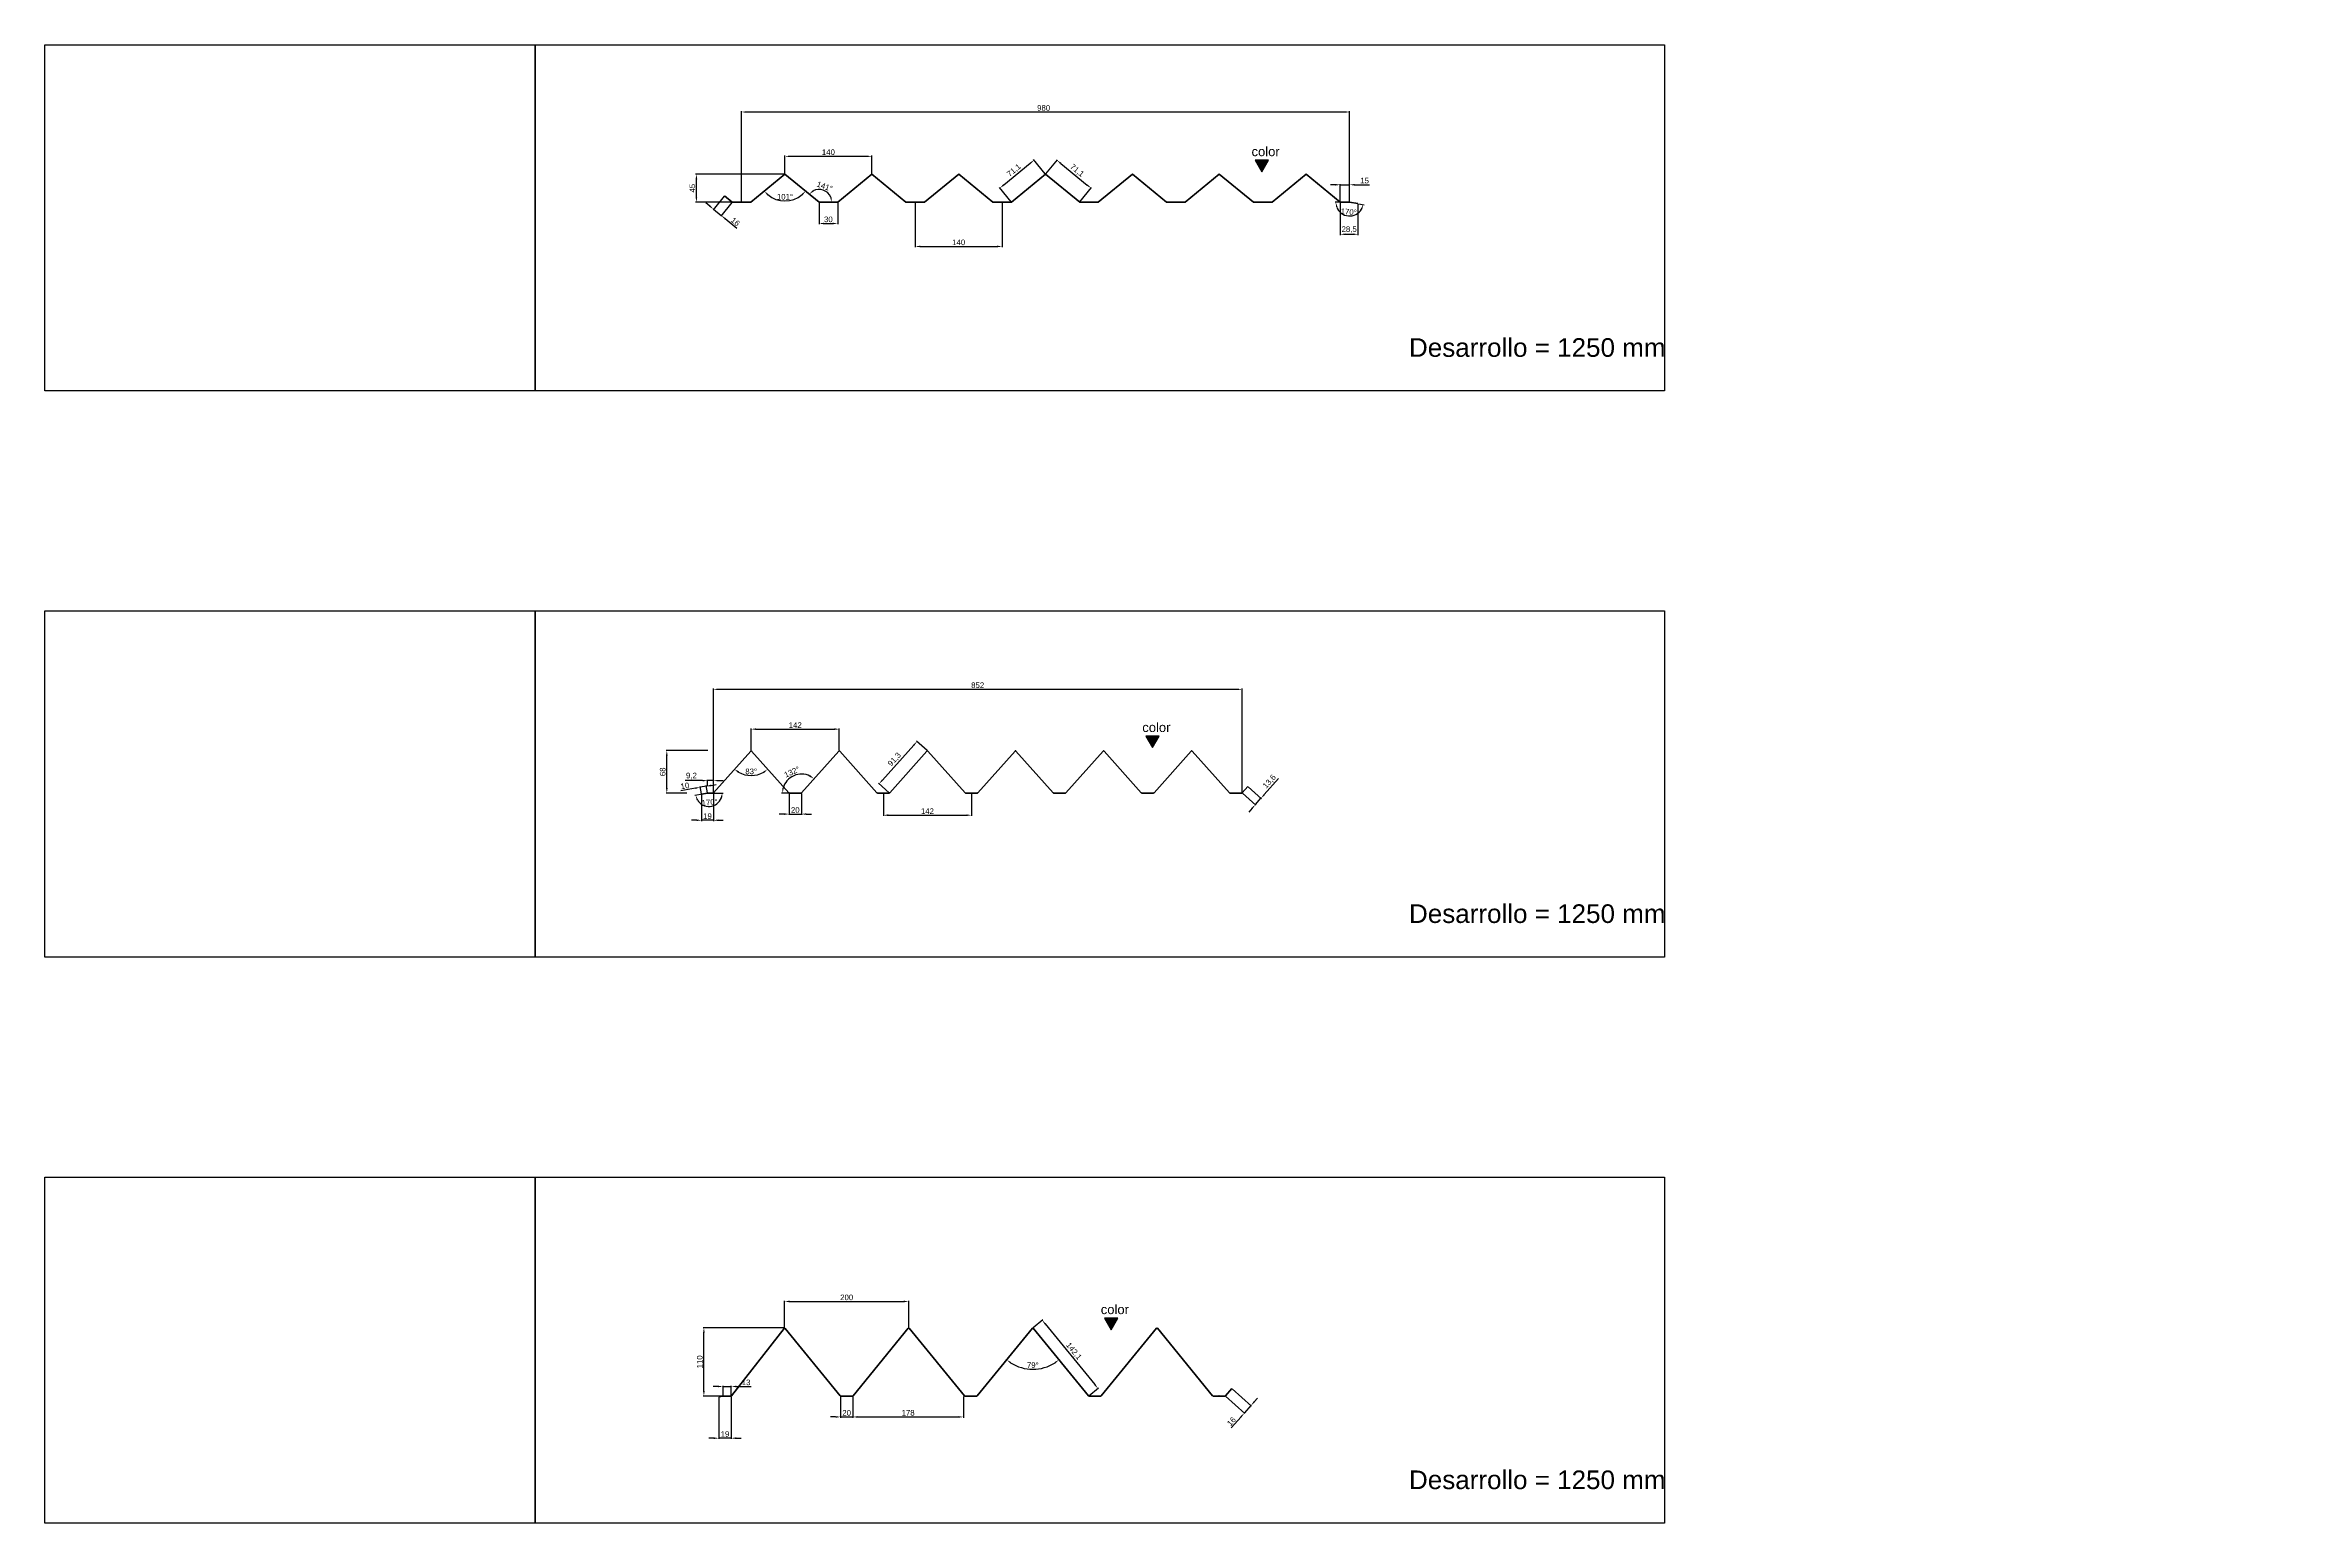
# Model space of a CAD drawing. Header units: millimetres. Extents: x 4334 to 41995838936, y 18500 to 30334.
# Drawn here: x 4337 to 7944, y 26107 to 28488 of the extents above; entities that cross this region are included whole.
import ezdxf

# ---------------------------------------------------------------- set-up
doc = ezdxf.new("R2010")
doc.units = ezdxf.units.MM
doc.layers.add('ANOTACIONES', color=7, linetype='Continuous', plot=False)
doc.layers.add('COTAS1', color=7, linetype='Continuous', lineweight=0)
doc.layers.add('FIBRA NEUTRA', color=1, linetype='Continuous', lineweight=40)
doc.layers.add('RECUADROS', color=253, linetype='Continuous')
doc.styles.get("Standard").update_dxf_attribs({"font": 'arial.ttf'})
doc.dimstyles.new('ISO-25', dxfattribs={"dimtxt": 9, "dimasz": 8, "dimexe": 1.25, "dimexo": 0.625, "dimgap": 2, "dimtad": 1, "dimdec": 1, "dimtxsty": 'Standard', "dimcen": 2.5, "dimadec": 0, "dimazin": 0, "dimtfac": 1, "dimtdec": 1, "dimtmove": 0, "dimatfit": 3, "dimfxl": 1, "dimarcsym": 0})

# ---------------------------------------------------------------- blocks, each defined once
blk = doc.blocks.new('*D88')
at = {"layer": 'COTAS1', "color": 0, "lineweight": -2, "transparency": 16777216}
for p, q in [((5529.2, 26422.7), (5529.2, 26465.6)), ((5537.2, 26464.3), (5721.2, 26464.3)), ((5729.2, 26422.7), (5729.2, 26465.6))]:
    blk.add_line(p, q, dxfattribs=at)
at = {"layer": 'COTAS1', "color": 0, "transparency": 16777216}
for points in [[(5537.2, 26465.7), (5537.2, 26463), (5529.2, 26464.3)], [(5721.2, 26465.7), (5721.2, 26463), (5729.2, 26464.3)]]:
    blk.add_solid(points, dxfattribs=at)
at = {"layer": 'Defpoints', "color": 0, "transparency": 16777216}
for p in [(5729.2, 26464.3), (5529.2, 26422), (5729.2, 26422)]:
    blk.add_point(p, dxfattribs=at)
at = {"layer": 'COTAS1', "color": 0, "transparency": 16777216, "insert": (5629.2, 26470.9), "char_height": 9, "attachment_point": 5}
blk.add_mtext('200', dxfattribs=at)
blk = doc.blocks.new('*D89')
at = {"layer": 'COTAS1', "color": 0, "lineweight": -2, "transparency": 16777216}
for p, q in [((5528.6, 26422), (5397.8, 26422)), ((5399.1, 26320), (5399.1, 26414)), ((5429.5, 26312), (5397.8, 26312))]:
    blk.add_line(p, q, dxfattribs=at)
at = {"layer": 'COTAS1', "color": 0, "transparency": 16777216}
for points in [[(5397.7, 26414), (5400.4, 26414), (5399.1, 26422)], [(5397.7, 26320), (5400.4, 26320), (5399.1, 26312)]]:
    blk.add_solid(points, dxfattribs=at)
at = {"layer": 'Defpoints', "color": 0, "transparency": 16777216}
for p in [(5399.1, 26422), (5529.2, 26422), (5430.1, 26312)]:
    blk.add_point(p, dxfattribs=at)
at = {"layer": 'COTAS1', "color": 0, "transparency": 16777216, "insert": (5392.5, 26367), "char_height": 9, "attachment_point": 5, "rotation": 90}
blk.add_mtext('110', dxfattribs=at)
blk = doc.blocks.new('*D90')
at = {"layer": 'COTAS1', "color": 0, "lineweight": -2, "transparency": 16777216}
for p, q in [((5619.2, 26311.4), (5619.2, 26277.1)), ((5639.2, 26311.4), (5639.2, 26277.1)), ((5611.2, 26278.4), (5603.2, 26278.4)), ((5619.2, 26278.4), (5639.2, 26278.4)), ((5647.2, 26278.4), (5655.2, 26278.4))]:
    blk.add_line(p, q, dxfattribs=at)
at = {"layer": 'COTAS1', "color": 0, "transparency": 16777216}
for points in [[(5611.2, 26279.7), (5611.2, 26277), (5619.2, 26278.4)], [(5647.2, 26279.7), (5647.2, 26277), (5639.2, 26278.4)]]:
    blk.add_solid(points, dxfattribs=at)
at = {"layer": 'Defpoints', "color": 0, "transparency": 16777216}
for p in [(5619.2, 26312), (5639.2, 26312), (5639.2, 26278.4)]:
    blk.add_point(p, dxfattribs=at)
at = {"layer": 'COTAS1', "color": 0, "transparency": 16777216, "insert": (5629.2, 26285), "char_height": 9, "attachment_point": 5}
blk.add_mtext('20', dxfattribs=at)
blk = doc.blocks.new('*D91')
at = {"layer": 'COTAS1', "color": 0, "lineweight": -2, "transparency": 16777216}
for p, q in [((5929.7, 26422.4), (5945.1, 26435.1)), ((5949.2, 26428.1), (6029.1, 26330.5)), ((6019.7, 26312.4), (6035.1, 26325.1))]:
    blk.add_line(p, q, dxfattribs=at)
at = {"layer": 'COTAS1', "color": 0, "transparency": 16777216}
for points in [[(5950.2, 26428.9), (5948.2, 26427.2), (5944.1, 26434.3)], [(6030.1, 26331.3), (6028, 26329.6), (6034.1, 26324.3)]]:
    blk.add_solid(points, dxfattribs=at)
at = {"layer": 'Defpoints', "color": 0, "transparency": 16777216}
for p in [(5929.2, 26422), (6019.2, 26312), (6034.1, 26324.3)]:
    blk.add_point(p, dxfattribs=at)
at = {"layer": 'COTAS1', "color": 0, "transparency": 16777216, "insert": (5994.9, 26384), "char_height": 9, "attachment_point": 5, "rotation": 309.2894}
blk.add_mtext('142,1', dxfattribs=at)
blk = doc.blocks.new('*D92')
at = {"layer": 'COTAS1', "color": 0, "lineweight": -2, "transparency": 16777216}
for p, q in [((6239.6, 26311.6), (6271, 26283.9)), ((6250.2, 26323.6), (6281.6, 26295.9)), ((6286, 26302.8), (6291.3, 26308.8)), ((6264.8, 26278.8), (6248.9, 26260.7)), ((6280.7, 26296.8), (6270.1, 26284.8))]:
    blk.add_line(p, q, dxfattribs=at)
at = {"layer": 'COTAS1', "color": 0, "transparency": 16777216}
for points in [[(6285, 26303.6), (6287, 26301.9), (6280.7, 26296.8)], [(6263.8, 26279.6), (6265.8, 26277.9), (6270.1, 26284.8)]]:
    blk.add_solid(points, dxfattribs=at)
at = {"layer": 'Defpoints', "color": 0, "transparency": 16777216}
for p in [(6239.2, 26312), (6249.8, 26324), (6270.1, 26284.8)]:
    blk.add_point(p, dxfattribs=at)
at = {"layer": 'COTAS1', "color": 0, "transparency": 16777216, "insert": (6249.3, 26271.1), "char_height": 9, "attachment_point": 5, "rotation": 48.589}
blk.add_mtext('16', dxfattribs=at)
blk = doc.blocks.new('*D93')
at = {"layer": 'COTAS1', "color": 0, "lineweight": -2, "transparency": 16777216}
blk.add_arc((5929.2, 26422), 66.8, 237.574, 302.426, dxfattribs=at)
at = {"layer": 'COTAS1', "color": 0, "transparency": 16777216}
for points in [[(5892.6, 26364.6), (5894.1, 26366.7), (5886.9, 26370.3)], [(5964.2, 26366.7), (5965.8, 26364.6), (5971.5, 26370.3)]]:
    blk.add_solid(points, dxfattribs=at)
at = {"layer": 'Defpoints', "color": 0, "transparency": 16777216}
for p in [(5929.2, 26422), (5929.2, 26422), (5914, 26357), (5839.2, 26312), (6019.2, 26312)]:
    blk.add_point(p, dxfattribs=at)
at = {"layer": 'COTAS1', "color": 0, "transparency": 16777216, "insert": (5929.2, 26361.8), "char_height": 9, "attachment_point": 5}
blk.add_mtext('79°', dxfattribs=at)
blk = doc.blocks.new('*D94')
at = {"layer": 'COTAS1', "color": 0, "lineweight": -2, "transparency": 16777216}
for p, q in [((5423.1, 26310.2), (5423.1, 26242.9)), ((5443.1, 26311.4), (5443.1, 26242.9)), ((5415.1, 26244.2), (5407.1, 26244.2)), ((5443.1, 26244.2), (5423.1, 26244.2)), ((5451.1, 26244.2), (5459.1, 26244.2))]:
    blk.add_line(p, q, dxfattribs=at)
at = {"layer": 'COTAS1', "color": 0, "transparency": 16777216}
for points in [[(5415.1, 26245.5), (5415.1, 26242.8), (5423.1, 26244.2)], [(5451.1, 26245.5), (5451.1, 26242.8), (5443.1, 26244.2)]]:
    blk.add_solid(points, dxfattribs=at)
at = {"layer": 'Defpoints', "color": 0, "transparency": 16777216}
for p in [(5423.1, 26310.8), (5443.1, 26312), (5423.1, 26244.2)]:
    blk.add_point(p, dxfattribs=at)
at = {"layer": 'COTAS1', "color": 0, "transparency": 16777216, "insert": (5433.1, 26250.8), "char_height": 9, "attachment_point": 5}
blk.add_mtext('19', dxfattribs=at)
blk = doc.blocks.new('*D277')
at = {"layer": 'COTAS1', "color": 0, "lineweight": -2, "transparency": 16777216}
for p, q in [((5422.1, 26327.4), (5414.1, 26327.4)), ((5430.1, 26312.7), (5430.1, 26328.7)), ((5430.1, 26327.4), (5443.1, 26327.4)), ((5443.1, 26312.7), (5443.1, 26328.7)), ((5451.1, 26327.4), (5475.1, 26327.4))]:
    blk.add_line(p, q, dxfattribs=at)
at = {"layer": 'COTAS1', "color": 0, "transparency": 16777216}
for points in [[(5422.1, 26328.7), (5422.1, 26326.1), (5430.1, 26327.4)], [(5451.1, 26328.7), (5451.1, 26326.1), (5443.1, 26327.4)]]:
    blk.add_solid(points, dxfattribs=at)
at = {"layer": 'Defpoints', "color": 0, "transparency": 16777216}
for p in [(5430.1, 26312), (5443.1, 26327.4), (5443.1, 26312)]:
    blk.add_point(p, dxfattribs=at)
at = {"layer": 'COTAS1', "color": 0, "transparency": 16777216, "insert": (5467.1, 26334), "char_height": 9, "attachment_point": 5}
blk.add_mtext('13', dxfattribs=at)
blk = doc.blocks.new('*D95')
at = {"layer": 'COTAS1', "color": 0, "lineweight": -2, "transparency": 16777216}
for p, q in [((5639.2, 26311.4), (5639.2, 26277.1)), ((5817.2, 26311.4), (5817.2, 26277.1)), ((5647.2, 26278.4), (5809.2, 26278.4))]:
    blk.add_line(p, q, dxfattribs=at)
at = {"layer": 'COTAS1', "color": 0, "transparency": 16777216}
for points in [[(5647.2, 26279.7), (5647.2, 26277), (5639.2, 26278.4)], [(5809.2, 26279.7), (5809.2, 26277), (5817.2, 26278.4)]]:
    blk.add_solid(points, dxfattribs=at)
at = {"layer": 'Defpoints', "color": 0, "transparency": 16777216}
for p in [(5639.2, 26312), (5817.2, 26312), (5817.2, 26278.4)]:
    blk.add_point(p, dxfattribs=at)
at = {"layer": 'COTAS1', "color": 0, "transparency": 16777216, "insert": (5728.2, 26285), "char_height": 9, "attachment_point": 5}
blk.add_mtext('178', dxfattribs=at)
blk = doc.blocks.new('*D96')
at = {"layer": 'COTAS1', "color": 0, "lineweight": -2, "transparency": 16777216}
for p, q in [((5475.3, 27352.2), (5475.3, 27387.4)), ((5483.3, 27386.1), (5609.3, 27386.1)), ((5617.3, 27352.2), (5617.3, 27387.4))]:
    blk.add_line(p, q, dxfattribs=at)
at = {"layer": 'COTAS1', "color": 0, "transparency": 16777216}
for points in [[(5483.3, 27387.5), (5483.3, 27384.8), (5475.3, 27386.1)], [(5609.3, 27387.5), (5609.3, 27384.8), (5617.3, 27386.1)]]:
    blk.add_solid(points, dxfattribs=at)
at = {"layer": 'Defpoints', "color": 0, "transparency": 16777216}
for p in [(5617.3, 27386.1), (5475.3, 27351.6), (5617.3, 27351.6)]:
    blk.add_point(p, dxfattribs=at)
at = {"layer": 'COTAS1', "color": 0, "transparency": 16777216, "insert": (5546.3, 27392.6), "char_height": 9, "attachment_point": 5}
blk.add_mtext('142', dxfattribs=at)
blk = doc.blocks.new('*D278')
at = {"layer": 'COTAS1', "color": 0, "lineweight": -2, "transparency": 16777216}
for p, q in [((5414.3, 27283.8), (5414.3, 27451.5)), ((6258.3, 27450.2), (5422.3, 27450.2)), ((6266.3, 27283.8), (6266.3, 27451.5))]:
    blk.add_line(p, q, dxfattribs=at)
at = {"layer": 'COTAS1', "color": 0, "transparency": 16777216}
for points in [[(5422.3, 27451.6), (5422.3, 27448.9), (5414.3, 27450.2)], [(6258.3, 27451.6), (6258.3, 27448.9), (6266.3, 27450.2)]]:
    blk.add_solid(points, dxfattribs=at)
at = {"layer": 'Defpoints', "color": 0, "transparency": 16777216}
for p in [(5414.3, 27450.2), (5414.3, 27283.2), (6266.3, 27283.2)]:
    blk.add_point(p, dxfattribs=at)
at = {"layer": 'COTAS1', "color": 0, "transparency": 16777216, "insert": (5840.3, 27456.8), "char_height": 9, "attachment_point": 5}
blk.add_mtext('852', dxfattribs=at)
blk = doc.blocks.new('*D97')
at = {"layer": 'COTAS1', "color": 0, "lineweight": -2, "transparency": 16777216}
for p, q in [((5536.3, 27282.6), (5536.3, 27248.1)), ((5556.3, 27282.6), (5556.3, 27248.1)), ((5528.3, 27249.3), (5520.3, 27249.3)), ((5536.3, 27249.3), (5556.3, 27249.3)), ((5564.3, 27249.3), (5572.3, 27249.3))]:
    blk.add_line(p, q, dxfattribs=at)
at = {"layer": 'COTAS1', "color": 0, "transparency": 16777216}
for points in [[(5528.3, 27250.7), (5528.3, 27248), (5536.3, 27249.3)], [(5564.3, 27250.7), (5564.3, 27248), (5556.3, 27249.3)]]:
    blk.add_solid(points, dxfattribs=at)
at = {"layer": 'Defpoints', "color": 0, "transparency": 16777216}
for p in [(5536.3, 27283.2), (5556.3, 27283.2), (5556.3, 27249.3)]:
    blk.add_point(p, dxfattribs=at)
at = {"layer": 'COTAS1', "color": 0, "transparency": 16777216, "insert": (5546.3, 27255.9), "char_height": 9, "attachment_point": 5}
blk.add_mtext('20', dxfattribs=at)
blk = doc.blocks.new('*D98')
at = {"layer": 'COTAS1', "color": 0, "lineweight": -2, "transparency": 16777216}
for p, q in [((5396.6, 27281.4), (5384.6, 27279.2)), ((5414.9, 27283.2), (5429.9, 27283.2))]:
    blk.add_line(p, q, dxfattribs=at)
blk.add_arc((5407.1, 27283.2), 21.6, 211.3605, 338.6395, dxfattribs=at)
at = {"layer": 'COTAS1', "color": 0, "transparency": 16777216}
for points in [[(5387.4, 27271.5), (5389.9, 27272.5), (5385.8, 27279.5)], [(5425.9, 27275.6), (5428.5, 27275.1), (5428.7, 27283.2)]]:
    blk.add_solid(points, dxfattribs=at)
at = {"layer": 'Defpoints', "color": 0, "transparency": 16777216}
for p in [(5397.3, 27281.5), (5407.1, 27283.2), (5407.1, 27283.2), (5414.3, 27283.2), (5398.6, 27263.4)]:
    blk.add_point(p, dxfattribs=at)
at = {"layer": 'COTAS1', "color": 0, "transparency": 16777216, "insert": (5408.4, 27268.3), "char_height": 9, "attachment_point": 5, "rotation": 5}
blk.add_mtext('170°', dxfattribs=at)
blk = doc.blocks.new('*D99')
at = {"layer": 'COTAS1', "color": 0, "lineweight": -2, "transparency": 16777216}
for p, q in [((5395.3, 27280.9), (5395.3, 27238.1)), ((5414.3, 27282.6), (5414.3, 27238.1)), ((5387.3, 27239.4), (5379.3, 27239.4)), ((5414.3, 27239.4), (5395.3, 27239.4)), ((5422.3, 27239.4), (5430.3, 27239.4))]:
    blk.add_line(p, q, dxfattribs=at)
at = {"layer": 'COTAS1', "color": 0, "transparency": 16777216}
for points in [[(5387.3, 27240.7), (5387.3, 27238.1), (5395.3, 27239.4)], [(5422.3, 27240.7), (5422.3, 27238.1), (5414.3, 27239.4)]]:
    blk.add_solid(points, dxfattribs=at)
at = {"layer": 'Defpoints', "color": 0, "transparency": 16777216}
for p in [(5395.3, 27281.5), (5414.3, 27283.2), (5395.3, 27239.4)]:
    blk.add_point(p, dxfattribs=at)
at = {"layer": 'COTAS1', "color": 0, "transparency": 16777216, "insert": (5404.8, 27246), "char_height": 9, "attachment_point": 5}
blk.add_mtext('19', dxfattribs=at)
blk = doc.blocks.new('*D100')
at = {"layer": 'COTAS1', "color": 0, "lineweight": -2, "transparency": 16777216}
for p, q in [((5737.2, 27360.2), (5686.9, 27304.2)), ((5758.8, 27351.5), (5741.6, 27367)), ((5697.8, 27283.6), (5680.6, 27299.1))]:
    blk.add_line(p, q, dxfattribs=at)
at = {"layer": 'COTAS1', "color": 0, "transparency": 16777216}
for points in [[(5736.2, 27361.1), (5738.2, 27359.3), (5742.5, 27366.1)], [(5685.9, 27305.1), (5687.9, 27303.3), (5681.5, 27298.2)]]:
    blk.add_solid(points, dxfattribs=at)
at = {"layer": 'Defpoints', "color": 0, "transparency": 16777216}
for p in [(5759.3, 27351.1), (5681.5, 27298.2), (5698.3, 27283.2)]:
    blk.add_point(p, dxfattribs=at)
at = {"layer": 'COTAS1', "color": 0, "transparency": 16777216, "insert": (5706.5, 27337.1), "char_height": 9, "attachment_point": 5, "rotation": 48.0631}
blk.add_mtext('91,3', dxfattribs=at)
blk = doc.blocks.new('*D101')
at = {"layer": 'COTAS1', "color": 0, "lineweight": -2, "transparency": 16777216}
for p, q in [((5688.3, 27282.6), (5688.3, 27246.3)), ((5830.3, 27282.6), (5830.3, 27246.3)), ((5696.3, 27247.5), (5822.3, 27247.5))]:
    blk.add_line(p, q, dxfattribs=at)
at = {"layer": 'COTAS1', "color": 0, "transparency": 16777216}
for points in [[(5696.3, 27248.9), (5696.3, 27246.2), (5688.3, 27247.5)], [(5822.3, 27248.9), (5822.3, 27246.2), (5830.3, 27247.5)]]:
    blk.add_solid(points, dxfattribs=at)
at = {"layer": 'Defpoints', "color": 0, "transparency": 16777216}
for p in [(5688.3, 27283.2), (5830.3, 27283.2), (5830.3, 27247.5)]:
    blk.add_point(p, dxfattribs=at)
at = {"layer": 'COTAS1', "color": 0, "transparency": 16777216, "insert": (5759.3, 27254), "char_height": 9, "attachment_point": 5}
blk.add_mtext('142', dxfattribs=at)
blk = doc.blocks.new('*D102')
at = {"layer": 'COTAS1', "color": 0, "lineweight": -2, "transparency": 16777216}
blk.add_arc((5475.3, 27351.6), 40.2, 239.6942, 300.3058, dxfattribs=at)
at = {"layer": 'COTAS1', "color": 0, "transparency": 16777216}
for points in [[(5454.2, 27315.8), (5455.8, 27318), (5448.5, 27321.6)], [(5494.8, 27318), (5496.3, 27315.8), (5502, 27321.6)]]:
    blk.add_solid(points, dxfattribs=at)
at = {"layer": 'Defpoints', "color": 0, "transparency": 16777216}
for p in [(5475.3, 27351.6), (5475.3, 27351.6), (5465.6, 27312.6), (5414.3, 27283.2), (5536.3, 27283.2)]:
    blk.add_point(p, dxfattribs=at)
at = {"layer": 'COTAS1', "color": 0, "transparency": 16777216, "insert": (5475.3, 27318), "char_height": 9, "attachment_point": 5}
blk.add_mtext('83°', dxfattribs=at)
blk = doc.blocks.new('*D103')
at = {"layer": 'COTAS1', "color": 0, "lineweight": -2, "transparency": 16777216}
blk.add_line((5535.6, 27283.2), (5524.4, 27283.2), dxfattribs=at)
blk.add_arc((5556.3, 27283.2), 30.6, 63.2921, 164.9809, dxfattribs=at)
at = {"layer": 'COTAS1', "color": 0, "transparency": 16777216}
for points in [[(5570.8, 27311.7), (5569.3, 27309.5), (5576.6, 27306.1)], [(5528, 27291), (5525.4, 27291.3), (5525.6, 27283.2)]]:
    blk.add_solid(points, dxfattribs=at)
at = {"layer": 'Defpoints', "color": 0, "transparency": 16777216}
for p in [(5617.3, 27351.6), (5555.1, 27313.8), (5536.3, 27283.2), (5556.3, 27283.2), (5556.3, 27283.2)]:
    blk.add_point(p, dxfattribs=at)
at = {"layer": 'COTAS1', "color": 0, "transparency": 16777216, "insert": (5541, 27317.2), "char_height": 9, "attachment_point": 5, "rotation": 24.1365}
blk.add_mtext('132°', dxfattribs=at)
blk = doc.blocks.new('*D104')
at = {"layer": 'COTAS1', "color": 0, "lineweight": -2, "transparency": 16777216}
for p, q in [((5405.7, 27351.6), (5338.1, 27351.6)), ((5339.3, 27291.2), (5339.3, 27343.6)), ((5371.6, 27283.2), (5338.1, 27283.2))]:
    blk.add_line(p, q, dxfattribs=at)
at = {"layer": 'COTAS1', "color": 0, "transparency": 16777216}
for points in [[(5338, 27343.6), (5340.7, 27343.6), (5339.3, 27351.6)], [(5338, 27291.2), (5340.7, 27291.2), (5339.3, 27283.2)]]:
    blk.add_solid(points, dxfattribs=at)
at = {"layer": 'Defpoints', "color": 0, "transparency": 16777216}
for p in [(5339.3, 27351.6), (5406.3, 27351.6), (5372.3, 27283.2)]:
    blk.add_point(p, dxfattribs=at)
at = {"layer": 'COTAS1', "color": 0, "transparency": 16777216, "insert": (5332.7, 27317.4), "char_height": 9, "attachment_point": 5, "rotation": 90}
blk.add_mtext('68', dxfattribs=at)
blk = doc.blocks.new('Color superior')
at = {"layer": 'ANOTACIONES'}
h = blk.add_hatch(color=256, dxfattribs=at)
h.dxf.hatch_style = 1
h.paths.add_polyline_path([(10.7, 18.6), (-10.7, 18.6), (0, 0)])
blk.add_lwpolyline([(0, 0), (10.7, 18.6), (-10.7, 18.6)], close=True, dxfattribs=at)
at = {"layer": 'ANOTACIONES', "insert": (-16.7, 40.1), "char_height": 15, "attachment_point": 1}
blk.add_mtext_dynamic_manual_height_columns('color', width=249.804, gutter_width=75, heights=[0], dxfattribs=at)
blk = doc.blocks.new('*D105')
at = {"layer": 'COTAS1', "color": 0, "lineweight": -2, "transparency": 16777216}
for p, q in [((5459.7, 28235.5), (5459.7, 28381.3)), ((5467.7, 28380.1), (6431.7, 28380.1)), ((6439.7, 28235.5), (6439.7, 28381.3))]:
    blk.add_line(p, q, dxfattribs=at)
at = {"layer": 'COTAS1', "color": 0, "transparency": 16777216}
for points in [[(5467.7, 28381.4), (5467.7, 28378.7), (5459.7, 28380.1)], [(6431.7, 28381.4), (6431.7, 28378.7), (6439.7, 28380.1)]]:
    blk.add_solid(points, dxfattribs=at)
at = {"layer": 'Defpoints', "color": 0, "transparency": 16777216}
for p in [(6439.7, 28380.1), (5459.7, 28234.9), (6439.7, 28234.9)]:
    blk.add_point(p, dxfattribs=at)
at = {"layer": 'COTAS1', "color": 0, "transparency": 16777216, "insert": (5946.6, 28386.6), "char_height": 9, "attachment_point": 5}
blk.add_mtext('980', dxfattribs=at)
blk = doc.blocks.new('*D106')
at = {"layer": 'COTAS1', "color": 0, "lineweight": -2, "transparency": 16777216}
for p, q in [((5529.7, 28280.5), (5529.7, 28310)), ((5537.7, 28308.7), (5661.7, 28308.7)), ((5669.7, 28280.5), (5669.7, 28310))]:
    blk.add_line(p, q, dxfattribs=at)
at = {"layer": 'COTAS1', "color": 0, "transparency": 16777216}
for points in [[(5537.7, 28310), (5537.7, 28307.4), (5529.7, 28308.7)], [(5661.7, 28310), (5661.7, 28307.4), (5669.7, 28308.7)]]:
    blk.add_solid(points, dxfattribs=at)
at = {"layer": 'Defpoints', "color": 0, "transparency": 16777216}
for p in [(5669.7, 28308.7), (5529.7, 28279.9), (5669.7, 28279.9)]:
    blk.add_point(p, dxfattribs=at)
at = {"layer": 'COTAS1', "color": 0, "transparency": 16777216, "insert": (5599.7, 28315.3), "char_height": 9, "attachment_point": 5}
blk.add_mtext('140', dxfattribs=at)
blk = doc.blocks.new('*D107')
at = {"layer": 'COTAS1', "color": 0, "lineweight": -2, "transparency": 16777216}
for p, q in [((5739.7, 28234.3), (5739.7, 28162.2)), ((5879.7, 28234.3), (5879.7, 28162.2)), ((5747.7, 28163.5), (5871.7, 28163.5))]:
    blk.add_line(p, q, dxfattribs=at)
at = {"layer": 'COTAS1', "color": 0, "transparency": 16777216}
for points in [[(5747.7, 28164.8), (5747.7, 28162.2), (5739.7, 28163.5)], [(5871.7, 28164.8), (5871.7, 28162.2), (5879.7, 28163.5)]]:
    blk.add_solid(points, dxfattribs=at)
at = {"layer": 'Defpoints', "color": 0, "transparency": 16777216}
for p in [(5739.7, 28234.9), (5879.7, 28234.9), (5879.7, 28163.5)]:
    blk.add_point(p, dxfattribs=at)
at = {"layer": 'COTAS1', "color": 0, "transparency": 16777216, "insert": (5809.7, 28170.1), "char_height": 9, "attachment_point": 5}
blk.add_mtext('140', dxfattribs=at)
blk = doc.blocks.new('*D108')
at = {"layer": 'COTAS1', "color": 0, "lineweight": -2, "transparency": 16777216}
blk.add_arc((5529.7, 28279.9), 43, 229.9635, 310.0365, dxfattribs=at)
at = {"layer": 'COTAS1', "color": 0, "transparency": 16777216}
for points in [[(5501.1, 28246), (5503, 28247.9), (5496.4, 28252.7)], [(5556.4, 28247.9), (5558.3, 28246), (5563, 28252.7)]]:
    blk.add_solid(points, dxfattribs=at)
at = {"layer": 'Defpoints', "color": 0, "transparency": 16777216}
for p in [(5529.7, 28279.9), (5529.7, 28279.9), (5474.7, 28234.9), (5517.2, 28238.8), (5584.7, 28234.9)]:
    blk.add_point(p, dxfattribs=at)
at = {"layer": 'COTAS1', "color": 0, "transparency": 16777216, "insert": (5529.7, 28243.5), "char_height": 9, "attachment_point": 5}
blk.add_mtext('101°', dxfattribs=at)
blk = doc.blocks.new('*D109')
at = {"layer": 'COTAS1', "color": 0, "lineweight": -2, "transparency": 16777216}
blk.add_arc((5584.7, 28234.9), 20.4, 22.5745, 118.1361, dxfattribs=at)
at = {"layer": 'COTAS1', "color": 0, "transparency": 16777216}
for points in [[(5575.9, 28251.9), (5574.2, 28254), (5568.9, 28247.8)], [(5604.9, 28243), (5602.3, 28242.5), (5605.1, 28234.9)]]:
    blk.add_solid(points, dxfattribs=at)
at = {"layer": 'Defpoints', "color": 0, "transparency": 16777216}
for p in [(5529.7, 28279.9), (5598.7, 28249.8), (5584.7, 28234.9), (5584.7, 28234.9), (5614.7, 28234.9)]:
    blk.add_point(p, dxfattribs=at)
at = {"layer": 'COTAS1', "color": 0, "transparency": 16777216, "insert": (5593.8, 28260.3), "char_height": 9, "attachment_point": 5, "rotation": 340.3553}
blk.add_mtext('141°', dxfattribs=at)
blk = doc.blocks.new('*D110')
at = {"layer": 'COTAS1', "color": 0, "lineweight": -2, "transparency": 16777216}
for p, q in [((5882.3, 28262.6), (5925, 28297.5)), ((5949.3, 28280.4), (5930.4, 28303.5)), ((5894.3, 28235.4), (5875.4, 28258.5))]:
    blk.add_line(p, q, dxfattribs=at)
at = {"layer": 'COTAS1', "color": 0, "transparency": 16777216}
for points in [[(5924.1, 28298.5), (5925.8, 28296.5), (5931.2, 28302.6)], [(5881.5, 28263.7), (5883.2, 28261.6), (5876.2, 28257.6)]]:
    blk.add_solid(points, dxfattribs=at)
at = {"layer": 'Defpoints', "color": 0, "transparency": 16777216}
for p in [(5931.2, 28302.6), (5949.7, 28279.9), (5894.7, 28234.9)]:
    blk.add_point(p, dxfattribs=at)
at = {"layer": 'COTAS1', "color": 0, "transparency": 16777216, "insert": (5899, 28285.8), "char_height": 9, "attachment_point": 5, "rotation": 39.2894}
blk.add_mtext('71,1', dxfattribs=at)
blk = doc.blocks.new('*D111')
at = {"layer": 'COTAS1', "color": 0, "lineweight": -2, "transparency": 16777216}
for p, q in [((5950.1, 28280.4), (5968.8, 28303.3)), ((5974.2, 28297.3), (6016.9, 28262.4)), ((6005.1, 28235.4), (6023.8, 28258.3))]:
    blk.add_line(p, q, dxfattribs=at)
at = {"layer": 'COTAS1', "color": 0, "transparency": 16777216}
for points in [[(5975.1, 28298.3), (5973.4, 28296.2), (5968.1, 28302.3)], [(6017.7, 28263.4), (6016, 28261.4), (6023.1, 28257.3)]]:
    blk.add_solid(points, dxfattribs=at)
at = {"layer": 'Defpoints', "color": 0, "transparency": 16777216}
for p in [(5949.7, 28279.9), (6023.1, 28257.3), (6004.7, 28234.9)]:
    blk.add_point(p, dxfattribs=at)
at = {"layer": 'COTAS1', "color": 0, "transparency": 16777216, "insert": (6000.2, 28285.6), "char_height": 9, "attachment_point": 5, "rotation": 320.7106}
blk.add_mtext('71,1', dxfattribs=at)
blk = doc.blocks.new('*D112')
at = {"layer": 'COTAS1', "color": 0, "lineweight": -2, "transparency": 16777216}
for p, q in [((5529.1, 28279.9), (5385.8, 28279.9)), ((5387, 28242.9), (5387, 28271.9)), ((5444.1, 28234.9), (5385.8, 28234.9))]:
    blk.add_line(p, q, dxfattribs=at)
at = {"layer": 'COTAS1', "color": 0, "transparency": 16777216}
for points in [[(5385.7, 28271.9), (5388.4, 28271.9), (5387, 28279.9)], [(5385.7, 28242.9), (5388.4, 28242.9), (5387, 28234.9)]]:
    blk.add_solid(points, dxfattribs=at)
at = {"layer": 'Defpoints', "color": 0, "transparency": 16777216}
for p in [(5387, 28279.9), (5529.7, 28279.9), (5444.7, 28234.9)]:
    blk.add_point(p, dxfattribs=at)
at = {"layer": 'COTAS1', "color": 0, "transparency": 16777216, "insert": (5380.5, 28257.4), "char_height": 9, "attachment_point": 5, "rotation": 90}
blk.add_mtext('45', dxfattribs=at)
blk = doc.blocks.new('*D113')
at = {"layer": 'COTAS1', "color": 0, "lineweight": -2, "transparency": 16777216}
for p, q in [((6416.7, 28262.9), (6408.7, 28262.9)), ((6424.7, 28235.5), (6424.7, 28264.1)), ((6424.7, 28262.9), (6439.7, 28262.9)), ((6439.7, 28235.5), (6439.7, 28264.1)), ((6447.7, 28262.9), (6471.8, 28262.9))]:
    blk.add_line(p, q, dxfattribs=at)
at = {"layer": 'COTAS1', "color": 0, "transparency": 16777216}
for points in [[(6416.7, 28264.2), (6416.7, 28261.5), (6424.7, 28262.9)], [(6447.7, 28264.2), (6447.7, 28261.5), (6439.7, 28262.9)]]:
    blk.add_solid(points, dxfattribs=at)
at = {"layer": 'Defpoints', "color": 0, "transparency": 16777216}
for p in [(6439.7, 28262.9), (6424.7, 28234.9), (6439.7, 28234.9)]:
    blk.add_point(p, dxfattribs=at)
at = {"layer": 'COTAS1', "color": 0, "transparency": 16777216, "insert": (6463.8, 28269.5), "char_height": 9, "attachment_point": 5}
blk.add_mtext('15', dxfattribs=at)
blk = doc.blocks.new('*D114')
at = {"layer": 'COTAS1', "color": 0, "lineweight": -2, "transparency": 16777216}
for p, q in [((6424.7, 28234.3), (6424.7, 28181.9)), ((6453.2, 28231.9), (6453.2, 28181.9)), ((6432.7, 28183.1), (6445.2, 28183.1))]:
    blk.add_line(p, q, dxfattribs=at)
at = {"layer": 'COTAS1', "color": 0, "transparency": 16777216}
for points in [[(6432.7, 28184.5), (6432.7, 28181.8), (6424.7, 28183.1)], [(6445.2, 28184.5), (6445.2, 28181.8), (6453.2, 28183.1)]]:
    blk.add_solid(points, dxfattribs=at)
at = {"layer": 'Defpoints', "color": 0, "transparency": 16777216}
for p in [(6424.7, 28234.9), (6453.2, 28232.5), (6453.2, 28183.1)]:
    blk.add_point(p, dxfattribs=at)
at = {"layer": 'COTAS1', "color": 0, "transparency": 16777216, "insert": (6439, 28190.6), "char_height": 9, "attachment_point": 5}
blk.add_mtext('28,5', dxfattribs=at)
blk = doc.blocks.new('*D115')
at = {"layer": 'COTAS1', "color": 0, "lineweight": -2, "transparency": 16777216}
for p, q in [((6424.1, 28234.9), (6416.2, 28234.9)), ((6453.8, 28232.4), (6462.9, 28230.8))]:
    blk.add_line(p, q, dxfattribs=at)
blk.add_arc((6439.7, 28234.9), 22.3, 200.6885, 329.3115, dxfattribs=at)
at = {"layer": 'COTAS1', "color": 0, "transparency": 16777216}
for points in [[(6417.6, 28226.8), (6420.2, 28227.3), (6417.4, 28234.9)], [(6457.6, 28224), (6460.1, 28223.1), (6461.6, 28231)]]:
    blk.add_solid(points, dxfattribs=at)
at = {"layer": 'Defpoints', "color": 0, "transparency": 16777216}
for p in [(6424.7, 28234.9), (6427.5, 28216.3), (6439.7, 28234.9), (6439.7, 28234.9), (6453.2, 28232.5)]:
    blk.add_point(p, dxfattribs=at)
at = {"layer": 'COTAS1', "color": 0, "transparency": 16777216, "insert": (6438.3, 28219.3), "char_height": 9, "attachment_point": 5, "rotation": 355}
blk.add_mtext('170°', dxfattribs=at)
blk = doc.blocks.new('*D116')
at = {"layer": 'COTAS1', "color": 0, "lineweight": -2, "transparency": 16777216}
for p, q in [((5584.7, 28234.3), (5584.7, 28199.3)), ((5614.7, 28234.3), (5614.7, 28199.3)), ((5592.7, 28200.5), (5606.7, 28200.5))]:
    blk.add_line(p, q, dxfattribs=at)
at = {"layer": 'COTAS1', "color": 0, "transparency": 16777216}
for points in [[(5592.7, 28201.8), (5592.7, 28199.2), (5584.7, 28200.5)], [(5606.7, 28201.8), (5606.7, 28199.2), (5614.7, 28200.5)]]:
    blk.add_solid(points, dxfattribs=at)
at = {"layer": 'Defpoints', "color": 0, "transparency": 16777216}
for p in [(5584.7, 28234.9), (5614.7, 28234.9), (5614.7, 28200.5)]:
    blk.add_point(p, dxfattribs=at)
at = {"layer": 'COTAS1', "color": 0, "transparency": 16777216, "insert": (5599.7, 28207.1), "char_height": 9, "attachment_point": 5}
blk.add_mtext('30', dxfattribs=at)
blk = doc.blocks.new('*D117')
at = {"layer": 'COTAS1', "color": 0, "lineweight": -2, "transparency": 16777216}
for p, q in [((5408.5, 28228.5), (5402.3, 28233.6)), ((5431.9, 28244.6), (5413.9, 28222.5)), ((5414.7, 28223.5), (5427.1, 28213.4)), ((5444.3, 28234.4), (5426.3, 28212.4)), ((5433.3, 28208.3), (5451.9, 28193.1))]:
    blk.add_line(p, q, dxfattribs=at)
at = {"layer": 'COTAS1', "color": 0, "transparency": 16777216}
for points in [[(5409.3, 28229.6), (5407.7, 28227.5), (5414.7, 28223.5)], [(5434.1, 28209.3), (5432.4, 28207.3), (5427.1, 28213.4)]]:
    blk.add_solid(points, dxfattribs=at)
at = {"layer": 'Defpoints', "color": 0, "transparency": 16777216}
for p in [(5427.1, 28213.4), (5432.3, 28245), (5444.7, 28234.9)]:
    blk.add_point(p, dxfattribs=at)
at = {"layer": 'COTAS1', "color": 0, "transparency": 16777216, "insert": (5449.8, 28203.2), "char_height": 9, "attachment_point": 5, "rotation": 320.7106}
blk.add_mtext('16', dxfattribs=at)
blk = doc.blocks.new('*D385')
at = {"layer": 'COTAS1', "color": 0, "lineweight": -2, "transparency": 16777216}
for p, q in [((5397.1, 27303.2), (5368.8, 27303.2)), ((5405.1, 27294.8), (5405.1, 27304.5)), ((5414.3, 27303.2), (5405.1, 27303.2)), ((5414.3, 27294.8), (5414.3, 27304.5)), ((5422.3, 27303.2), (5430.3, 27303.2))]:
    blk.add_line(p, q, dxfattribs=at)
at = {"layer": 'COTAS1', "color": 0, "transparency": 16777216}
for points in [[(5397.1, 27304.5), (5397.1, 27301.9), (5405.1, 27303.2)], [(5422.3, 27304.5), (5422.3, 27301.9), (5414.3, 27303.2)]]:
    blk.add_solid(points, dxfattribs=at)
at = {"layer": 'Defpoints', "color": 0, "transparency": 16777216}
for p in [(5405.1, 27294.1), (5414.3, 27303.2), (5414.3, 27294.1)]:
    blk.add_point(p, dxfattribs=at)
at = {"layer": 'COTAS1', "color": 0, "transparency": 16777216, "insert": (5379, 27310.6), "char_height": 9, "attachment_point": 5}
blk.add_mtext('9,2', dxfattribs=at)
blk = doc.blocks.new('*D386')
at = {"layer": 'COTAS1', "color": 0, "lineweight": -2, "transparency": 16777216}
for p, q in [((5385.4, 27291.1), (5361.8, 27286.9)), ((5395.1, 27282.1), (5393.1, 27293.7)), ((5403.2, 27294.2), (5393.3, 27292.5)), ((5405, 27283.8), (5402.9, 27295.5)), ((5411, 27295.6), (5418.9, 27297))]:
    blk.add_line(p, q, dxfattribs=at)
at = {"layer": 'COTAS1', "color": 0, "transparency": 16777216}
for points in [[(5385.2, 27292.4), (5385.7, 27289.8), (5393.3, 27292.5)], [(5410.8, 27296.9), (5411.3, 27294.3), (5403.2, 27294.2)]]:
    blk.add_solid(points, dxfattribs=at)
at = {"layer": 'Defpoints', "color": 0, "transparency": 16777216}
for p in [(5395.3, 27281.5), (5403.2, 27294.2), (5405.1, 27283.2)]:
    blk.add_point(p, dxfattribs=at)
at = {"layer": 'COTAS1', "color": 0, "transparency": 16777216, "insert": (5368.5, 27294.8), "char_height": 9, "attachment_point": 5, "rotation": 10}
blk.add_mtext('10', dxfattribs=at)
blk = doc.blocks.new('*D387')
at = {"layer": 'COTAS1', "color": 0, "lineweight": -2, "transparency": 16777216}
for p, q in [((6267, 27283.1), (6288.8, 27263.8)), ((6276, 27293.2), (6297.8, 27273.9)), ((6287.8, 27264.6), (6296.8, 27274.7)), ((6302.2, 27280.7), (6325.1, 27306.4)), ((6282.5, 27258.6), (6277.2, 27252.6))]:
    blk.add_line(p, q, dxfattribs=at)
at = {"layer": 'COTAS1', "color": 0, "transparency": 16777216}
for points in [[(6301.2, 27281.6), (6303.2, 27279.8), (6296.8, 27274.7)], [(6281.5, 27259.5), (6283.5, 27257.7), (6287.8, 27264.6)]]:
    blk.add_solid(points, dxfattribs=at)
at = {"layer": 'Defpoints', "color": 0, "transparency": 16777216}
for p in [(6266.6, 27283.5), (6275.6, 27293.7), (6296.8, 27274.7)]:
    blk.add_point(p, dxfattribs=at)
at = {"layer": 'COTAS1', "color": 0, "transparency": 16777216, "insert": (6310.8, 27301.5), "char_height": 9, "attachment_point": 5, "rotation": 48.273}
blk.add_mtext('13,6', dxfattribs=at)

msp = doc.modelspace()

# ---------------------------------------------------------------- linework, layer by layer
at = {"color": 7, "linetype": 'Continuous'}
msp.add_point((6256.26, 27283.21), dxfattribs=at)
at = {"layer": 'COTAS1'}
msp.add_line((5443.1, 26312.04), (5443.1, 26303.82), dxfattribs=at)
at = {"layer": 'FIBRA NEUTRA'}
msp.add_lwpolyline([(6453.2, 28232.52), (6439.7, 28234.9), (6424.7, 28234.9), (6369.7, 28279.9), (6314.7, 28234.9), (6284.7, 28234.9), (6229.7, 28279.9), (6174.7, 28234.9), (6144.7, 28234.9), (6089.7, 28279.9), (6034.7, 28234.9), (6004.7, 28234.9), (5949.7, 28279.9), (5894.7, 28234.9), (5864.7, 28234.9), (5809.7, 28279.9), (5754.7, 28234.9), (5724.7, 28234.9), (5669.7, 28279.9), (5614.7, 28234.9), (5584.7, 28234.9), (5529.7, 28279.9), (5474.7, 28234.9), (5444.7, 28234.9), (5432.32, 28245.04)], dxfattribs=at)
for points in [[(6275.57, 27293.66), (6266.55, 27283.55, -0.2138019), (6265.81, 27283.21), (6246.7, 27283.21, -0.2138019), (6245.96, 27283.55), (6186, 27350.78, 0.4480865), (6184.51, 27350.78), (6124.55, 27283.55, -0.2138019), (6123.81, 27283.21), (6104.7, 27283.21, -0.2138019), (6103.96, 27283.55), (6044, 27350.78, 0.4480865), (6042.51, 27350.78), (5982.55, 27283.55, -0.2138019), (5981.81, 27283.21), (5962.7, 27283.21, -0.2138019), (5961.96, 27283.55), (5902, 27350.78, 0.4480865), (5900.51, 27350.78), (5840.55, 27283.55, -0.2138019), (5839.81, 27283.21), (5820.7, 27283.21, -0.2138019), (5819.96, 27283.55), (5760, 27350.78, 0.4480865), (5758.51, 27350.78), (5698.55, 27283.55, -0.2138019), (5697.81, 27283.21), (5678.7, 27283.21, -0.2138019), (5677.96, 27283.55), (5618, 27350.78, 0.4480865), (5616.51, 27350.78), (5556.55, 27283.55, -0.2138019), (5555.81, 27283.21), (5536.7, 27283.21, -0.2138019), (5535.96, 27283.55), (5476, 27350.78, 0.4480865), (5474.51, 27350.78), (5414.55, 27283.55, -0.2138019), (5413.81, 27283.21), (5405.1, 27283.21), (5395.26, 27281.48)], [(6249.76, 26324.04), (6239.48, 26312.37, -0.2152441), (6238.73, 26312.04), (6219.65, 26312.04, -0.2249498), (6218.88, 26312.4), (6129.95, 26421.09, 0.4738791), (6128.41, 26421.09), (6039.48, 26312.4, -0.2249498), (6038.71, 26312.04), (6019.65, 26312.04, -0.2249498), (6018.88, 26312.4), (5929.95, 26421.09, 0.4738791), (5928.41, 26421.09), (5839.48, 26312.4, -0.2249498), (5838.71, 26312.04), (5819.65, 26312.04, -0.2249498), (5818.88, 26312.4), (5729.95, 26421.09, 0.4738791), (5728.41, 26421.09), (5639.48, 26312.4, -0.2249498), (5638.71, 26312.04), (5619.65, 26312.04, -0.2249498), (5618.88, 26312.4), (5529.97, 26421.07, 0.4805453), (5528.41, 26421.05), (5443.4, 26312.42, -0.2306613), (5442.61, 26312.04), (5430.1, 26312.04), (5423.1, 26310.8)]]:
    msp.add_lwpolyline(points, format="xyb", dxfattribs=at)
msp.add_point((6229.18, 26312.04), dxfattribs=at)
at = {"layer": 'RECUADROS', "color": 0, "lineweight": 30}
for points in [[(4336.87, 28488.32), (5126.98, 28488.32), (5126.98, 27930.86), (4336.87, 27930.86)], [(5126.98, 28488.32), (6947.24, 28488.32), (6947.24, 27930.86), (5126.98, 27930.86)], [(4336.87, 27576.5), (5126.98, 27576.5), (5126.98, 27019.05), (4336.87, 27019.05)], [(5126.98, 27576.5), (6947.24, 27576.5), (6947.24, 27019.05), (5126.98, 27019.05)], [(4336.87, 26664.69), (5126.98, 26664.69), (5126.98, 26107.24), (4336.87, 26107.24)], [(5126.98, 26664.69), (6947.24, 26664.69), (6947.24, 26107.24), (5126.98, 26107.24)]]:
    msp.add_lwpolyline(points, close=True, dxfattribs=at)

# ---------------------------------------------------------------- block references
at = {"layer": 'ANOTACIONES'}
for p in [(6298.34, 28283.83), (6122.26, 27356.4), (6055.35, 26418.88)]:
    msp.add_blockref('Color superior', p, dxfattribs=at)

# ---------------------------------------------------------------- texts
at = {"layer": 'ANOTACIONES', "char_height": 30, "attachment_point": 1}
for insert in [(6535.41, 28015.77), (6535.41, 27103.96), (6535.41, 26192.14)]:
    msp.add_mtext_dynamic_manual_height_columns('Desarrollo = 1250 mm', width=6765.1618, gutter_width=150, heights=[0], dxfattribs=dict(at, insert=insert))

# ---------------------------------------------------------------- dimensions: what is measured, and where the dimension line sits
at = {"layer": 'COTAS1'}
for base, p1, p2, picture, middle in [((6439.7, 28380.05), (5459.7, 28234.9), (6439.7, 28234.9), '*D105', (5946.61, 28380.05)), ((5414.26, 27303.21), (5405.1, 27294.15), (5414.26, 27294.15), '*D385', (5378.96, 27303.21))]:
    dim = msp.add_linear_dim(base=base, p1=p1, p2=p2, dimstyle='ISO-25', dxfattribs=at)
    dim.commit()
    dim.dimension.update_dxf_attribs({"geometry": picture, "text_midpoint": middle, "dimtype": 160})
for base, p1, p2, picture, middle in [((5669.7, 28308.72), (5529.7, 28279.9), (5669.7, 28279.9), '*D106', (5599.7, 28315.31)), ((6439.7, 28262.86), (6424.7, 28234.9), (6439.7, 28234.9), '*D113', (6463.76, 28269.45)), ((5614.7, 28200.51), (5584.7, 28234.9), (5614.7, 28234.9), '*D116', (5599.7, 28207.11)), ((5879.7, 28163.49), (5739.7, 28234.9), (5879.7, 28234.9), '*D107', (5809.7, 28170.09)), ((6453.2, 28183.15), (6424.7, 28234.9), (6453.2, 28232.52), '*D114', (6438.95, 28190.56)), ((5414.26, 27450.23), (6266.26, 27283.21), (5414.26, 27283.21), '*D278', (5840.26, 27456.82)), ((5617.26, 27386.12), (5475.26, 27351.61), (5617.26, 27351.61), '*D96', (5546.26, 27392.64)), ((5395.26, 27239.38), (5414.26, 27283.21), (5395.26, 27281.48), '*D99', (5404.76, 27245.98)), ((5556.26, 27249.33), (5536.26, 27283.21), (5556.26, 27283.21), '*D97', (5546.26, 27255.93)), ((5830.26, 27247.52), (5688.26, 27283.21), (5830.26, 27283.21), '*D101', (5759.26, 27254.04)), ((5729.18, 26464.33), (5529.18, 26422.04), (5729.18, 26422.04), '*D88', (5629.18, 26470.92)), ((5443.1, 26327.41), (5430.1, 26312.04), (5443.1, 26312.04), '*D277', (5467.12, 26334.01)), ((5639.18, 26278.38), (5619.18, 26312.04), (5639.18, 26312.04), '*D90', (5629.18, 26284.98)), ((5817.18, 26278.38), (5639.18, 26312.04), (5817.18, 26312.04), '*D95', (5728.18, 26284.98))]:
    dim = msp.add_linear_dim(base=base, p1=p1, p2=p2, dimstyle='ISO-25', dxfattribs=at)
    dim.commit()
    dim.dimension.update_dxf_attribs({"geometry": picture, "text_midpoint": middle})
for p1, p2, distance, picture, middle in [((5894.7, 28234.9), (5949.7, 28279.9), 29.3, '*D110', (5898.96, 28285.82)), ((5949.7, 28279.9), (6004.7, 28234.9), 28.97, '*D111', (6000.24, 28285.56)), ((5432.32, 28245.04), (5444.7, 28234.9), -27.85, '*D117', (5449.84, 28203.25)), ((5759.26, 27351.11), (5698.26, 27283.21), -22.49, '*D100', (5706.51, 27337.15)), ((6266.5544, 27283.549), (6275.5743, 27293.6632), -28.494, '*D387', (6310.7874, 27301.4682)), ((5929.18, 26422.04), (6019.18, 26312.04), 19.32, '*D91', (5994.87, 26383.96)), ((6249.76, 26324.04), (6239.18, 26312.04), 41.25, '*D92', (6249.28, 26271.1))]:
    dim = msp.add_aligned_dim(p1=p1, p2=p2, distance=distance, dimstyle='ISO-25', dxfattribs=at)
    dim.commit()
    dim.dimension.update_dxf_attribs({"geometry": picture, "text_midpoint": middle})
for base, p1, p2, picture, middle in [((5387.03, 28279.9), (5444.7, 28234.9), (5529.7, 28279.9), '*D112', (5380.46, 28257.4)), ((5399.07, 26422.04), (5430.1, 26312.04), (5529.18, 26422.04), '*D89', (5392.47, 26367.04))]:
    dim = msp.add_linear_dim(base=base, p1=p1, p2=p2, angle=90, dimstyle='ISO-25', dxfattribs=at)
    dim.commit()
    dim.dimension.update_dxf_attribs({"geometry": picture, "text_midpoint": middle})
for base, line1, line2, picture, middle in [((5517.2, 28238.76), ((5529.7, 28279.9), (5584.7, 28234.9)), ((5474.7, 28234.9), (5529.7, 28279.9)), '*D108', (5529.7, 28243.5)), ((5598.67, 28249.83), ((5584.7, 28234.9), (5614.7, 28234.9)), ((5529.7, 28279.9), (5584.7, 28234.9)), '*D109', (5593.77, 28260.29)), ((6427.46, 28216.29), ((6439.7, 28234.9), (6453.2, 28232.52)), ((6424.7, 28234.9), (6439.7, 28234.9)), '*D115', (6438.34, 28219.28)), ((5465.59, 27312.59), ((5475.26, 27351.61), (5536.26, 27283.21)), ((5414.26, 27283.21), (5475.26, 27351.61)), '*D102', (5475.26, 27318.01)), ((5555.09, 27313.8), ((5556.26, 27283.21), (5617.26, 27351.61)), ((5536.26, 27283.21), (5556.26, 27283.21)), '*D103', (5541.04, 27317.17)), ((5398.56, 27263.4), ((5407.1, 27283.21), (5397.26, 27281.48)), ((5407.1, 27283.21), (5414.26, 27283.21)), '*D98', (5408.41, 27268.28)), ((5914.04, 26356.95), ((5929.18, 26422.04), (6019.18, 26312.04)), ((5839.18, 26312.04), (5929.18, 26422.04)), '*D93', (5929.18, 26361.81))]:
    dim = msp.add_angular_dim_2l(base=base, line1=line1, line2=line2, dimstyle='ISO-25', dxfattribs=at)
    dim.commit()
    dim.dimension.update_dxf_attribs({"geometry": picture, "text_midpoint": middle})
dim = msp.add_linear_dim(base=(5339.32, 27351.61), p1=(5372.27, 27283.21), p2=(5406.35, 27351.61), angle=90, text='68', dimstyle='ISO-25', dxfattribs=at)
dim.commit()
dim.dimension.update_dxf_attribs({"geometry": '*D104', "text_midpoint": (5332.72, 27317.41)})
dim = msp.add_linear_dim(base=(5403.16, 27294.23), p1=(5395.26, 27281.48), p2=(5405.1, 27283.21), angle=10, dimstyle='ISO-25', dxfattribs=at)
dim.commit()
dim.dimension.update_dxf_attribs({"geometry": '*D386', "text_midpoint": (5369.67, 27288.33), "dimtype": 161})
dim = msp.add_linear_dim(base=(5423.1, 26244.16), p1=(5443.1, 26312.04), p2=(5423.1, 26310.8), text='19', dimstyle='ISO-25', dxfattribs=at)
dim.commit()
dim.dimension.update_dxf_attribs({"geometry": '*D94', "text_midpoint": (5433.1, 26250.76)})

doc.saveas('drawing.dxf')
